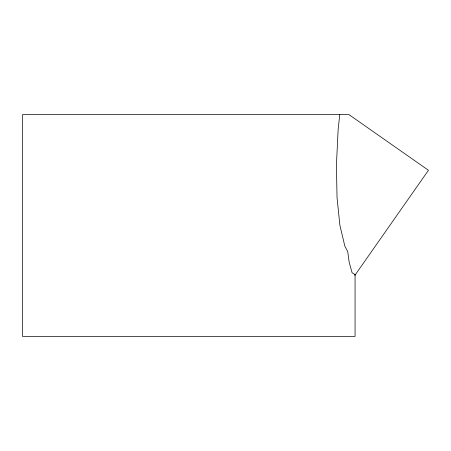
<?xml version="1.0" encoding="UTF-8"?>
<svg xmlns="http://www.w3.org/2000/svg" width="451" height="451" viewBox="0 0 451 451"><rect width="100%" height="100%" fill="white"/><g stroke="black" fill="none" stroke-linecap="round" stroke-linejoin="round"><path stroke-width="0.68" d="M339.766 114.577L338.149 129.358L336.435 164.829L337.032 197.561L339.902 225.308L344.852 246.19L347.738 251.619L349.153 262.194L352.118 272.787L355.067 274.496L355.067 336.423L22.55 336.423L22.55 114.577L348.899 114.577L428.45 170.281L354.903 275.313L355.067 274.496"/></g></svg>
